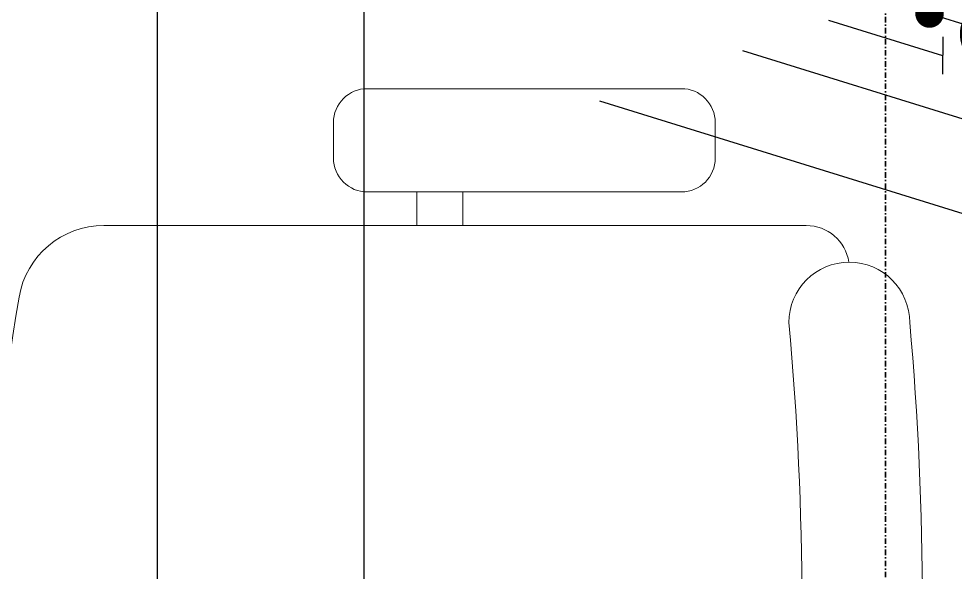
# Model space of a CAD drawing. Extents: x -12260 to 57327, y -29287 to 19916.
# Drawn here: x 25615 to 26159, y 2907 to 3229 of the extents above; entities that cross this region are included whole.
import ezdxf

# ---------------------------------------------------------------- set-up
doc = ezdxf.new("R2010")
doc.units = 0
doc.header["$LTSCALE"] = 0.25
doc.linetypes.add('DASHDOT', pattern=[25.4, 12.7, -6.35, 0, -6.35])
doc.layers.add('01-First Floor$0$FALSE CEILING', color=251, linetype='Continuous')
for name, color, linetype, lineweight in [('01-First Floor$0$LOADING', 253, 'Continuous', 5), ('E-LITE-CLNG-CNDT', 6, 'DASHDOT', 35), ('E-POWR-WIRE', 6, 'Continuous', 25), ('E-POWR-WIRE @ 100', 6, 'Continuous', 25), ('E-POWR-WIRE @ 20', 6, 'Continuous', 25), ('E-POWR-WIRE @ 50', 6, 'Continuous', 25)]:
    doc.layers.add(name, color=color, linetype=linetype, lineweight=lineweight)

# ---------------------------------------------------------------- blocks, each defined once
blk = doc.blocks.new('01-First Floor$0$GF21018-P')
at = {"color": 0}
for p, q in [((-0.2206958158158443, 0.4756307261486727), (-0.2206958158158443, 0.0674977280054634)), ((-0.2805980196294406, 0.3422072443699342), (-0.2598282612620899, 0.3422072443699342)), ((-0.3002131404457629, 0.322592123553612), (-0.3002131404457629, 0.1400010304266672)), ((-0.2402131404457641, 0.322592123553612), (-0.2402131404457641, 0.1400010304266708)), ((-0.2402131404457641, 0.2937232591883401), (-0.2206958158158443, 0.2937232591883365)), ((-0.2402131404457641, 0.2670847420663591), (-0.2206958158158443, 0.2670847420663591)), ((-0.2805980196294406, 0.1203859096103415), (-0.2598282612620899, 0.120385909610345))]:
    blk.add_line(p, q, dxfattribs=at)
for centre, radius, start, end in [((-0.0001010474000793, -0.5294775460345988), 1.069482816835118, 80.36711584008485, 99.63288415991525), ((-0.1706958158158436, 0.4756307261486727), 0.05, 99.63288415991494, 180), ((-0.2805980196294406, 0.322592123553612), 0.0196151208163253, 90, 180.0000000000001), ((-0.2598282612620899, 0.322592123553612), 0.0196151208163253, 359.9999999999999, 90), ((-0.2805980196294406, 0.1400010304266672), 0.0196151208163253, 180.0000000000001, 270.0000000000004), ((-0.2598282612620899, 0.1400010304266708), 0.0196151208163253, 270.0000000000006, 359.9999999999999), ((-0.1642902328567111, 0.0424977280054613), 0.0351139560901341, 90.00000000000004, 270), ((-4.0174444003e-06, 1.846735474002139), 1.776735474005004, 264.6945553321505, 275.3052680112835), ((-0.1956958158158457, 0.0674977280054634), 0.025, 179.9999999999999, 261.4720758531367), ((-3.2405935642e-06, 1.831363171438854), 1.831363171441721, 264.8532206013883, 275.1469821681523)]:
    blk.add_arc(centre, radius, start, end, dxfattribs=at)
blk = doc.blocks.new('01-First Floor')
at = {"layer": '01-First Floor$0$FALSE CEILING', "linetype": 'Continuous'}
blk.add_line((25815.56364585538, 1439.99999999863), (25815.56364585538, 5009.999999999227), dxfattribs=at)
at = {"layer": '01-First Floor$0$FALSE CEILING'}
blk.add_line((25695.56364585503, 1919.524248123298, -0.1044575171740293), (25695.56364585503, 3820.424994123122, -0.1044575171740293), dxfattribs=at)
at = {"layer": '01-First Floor$0$LOADING'}
blk.add_line((25695.563645855, 1919.524248123285, -0.1044575172324016), (25695.563645855, 3820.42499412311, -0.1044575172324016), dxfattribs=at)
at = {"layer": '01-First Floor$0$LOADING', "extrusion": (7.774263848676225e-06, 2.240207019314477e-05, 0.9999999997188542), "xscale": -1000, "yscale": 1000.000000000001, "zscale": 1000, "rotation": 90.00141075505213}
blk.add_blockref('01-First Floor$0$GF21018-P', (26140.04119982686, 2888.172839179601, 0.17117497023417), dxfattribs=at)
blk = doc.blocks.new('*U48')
for p, q in [((-1.655332711786031, 2.71936378956307), (1.665333983659733, 1.688556395021261)), ((1.665333984345163, 1.688556394978405), (1.006042769610869, 2.490771015570501)), ((-1.657833030611292, 1.617383743406282), (1.662833664834472, 0.5865763488644732)), ((-1.660333348065617, 0.5154036972494953), (1.660333348065617, -0.5154036972494953)), ((-1.662833666890876, -0.5865763489072922), (1.657833029240356, -1.617383743406282)), ((1.659057072877877, -1.077903510487632), (1.656608984917403, -2.156863976196367))]:
    blk.add_line(p, q)
at = {"const_width": 0.4140000000000004}
blk.add_lwpolyline([(1.277945909873843, -0.1895570308081735, 1), (1.277006573562058, -0.6035559651509178, 1)], format="xyb", close=True, dxfattribs=at)
blk = doc.blocks.new('*U838')
at = {"layer": 'E-POWR-WIRE @ 100', "xscale": 100, "yscale": 100, "zscale": 100}
blk.add_blockref('*U48', (26118.63460883568, 3239.981418633879), dxfattribs=at)
at = {"layer": 'E-POWR-WIRE @ 20', "xscale": 20, "yscale": 20, "zscale": 20}
blk.add_blockref('*U48', (26118.63460883568, 3239.981418633879), dxfattribs=at)
at = {"layer": 'E-POWR-WIRE @ 50', "xscale": 50, "yscale": 50, "zscale": 50}
blk.add_blockref('*U48', (26118.63460883568, 3239.981418633879), dxfattribs=at)

msp = doc.modelspace()

# ---------------------------------------------------------------- linework, layer by layer
at = {"layer": 'E-LITE-CLNG-CNDT'}
msp.add_lwpolyline([(26118.63460883568, 2639.981418633834), (26118.63460883568, 3839.981418633924)], dxfattribs=at)

# ---------------------------------------------------------------- block references
msp.add_blockref('01-First Floor', (0, 0), dxfattribs=at)
at = {"layer": 'E-POWR-WIRE'}
msp.add_blockref('*U838', (0, 0), dxfattribs=at)

doc.saveas('drawing.dxf')
